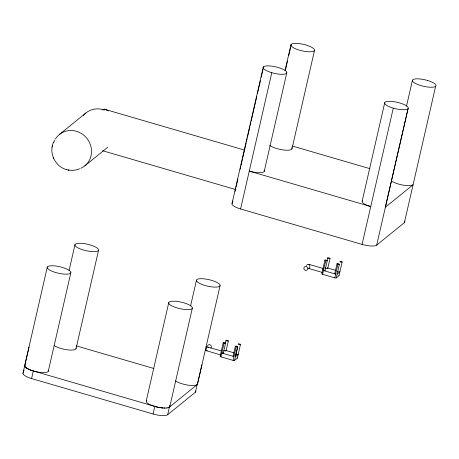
<?xml version="1.0" encoding="UTF-8"?>
<svg xmlns="http://www.w3.org/2000/svg" width="459" height="459" viewBox="0 0 459 459"><rect width="100%" height="100%" fill="white"/><g stroke="black" fill="none" stroke-linecap="round" stroke-linejoin="round"><path stroke-width="0.69" d="M53.577 142.118C48.459 152.801 55.155 166.72 66.538 169.618M22.95 373.425L47.266 267.195M168.241 407.69L169.4 407.15L197.307 384.481L201.897 364.756M52.119 147.121L52.183 146.777M52.349 145.922L52.418 145.583M23.392 372.639L24.023 369.885M195.752 390.976A12.112 3.316 12.9 0 1 195.396 392.221L167.667 414.718A12.112 3.316 12.9 0 1 153.077 413.995L31.579 378.555L33.312 370.987A12.112 3.316 12.9 0 0 48.184 370.293M69.079 270.517L74.995 244.693M48.304 371.165L70.841 272.749A12.112 3.316 12.9 0 0 54.036 265.836A12.112 3.316 12.9 0 0 52.286 271.326A12.112 3.316 12.9 0 0 70.841 272.749M76.033 348.668L98.57 250.247A12.112 3.316 12.9 0 0 81.765 243.333A12.112 3.316 12.9 0 0 80.015 248.83A12.112 3.316 12.9 0 0 98.57 250.247M146.22 401.051L168.763 302.63M153.077 413.995L154.809 406.422A12.112 3.316 12.9 0 1 146.622 400.506M190.577 305.958L196.492 280.133M167.667 414.718L169.4 407.15A12.112 3.316 12.9 0 0 169.532 405.486M169.796 406.605L192.338 308.184A12.112 3.316 12.9 0 0 175.527 301.27A12.112 3.316 12.9 0 0 173.783 306.767A12.112 3.316 12.9 0 0 192.338 308.184M232.002 203.595L263.208 67.324M232.868 200.985L232.397 203.05A12.112 3.316 12.9 0 0 240.585 208.971L362.082 244.406A12.112 3.316 12.9 0 0 376.673 245.135L404.402 222.632L435.614 86.361M235.077 191.351L235.708 188.597M236.024 187.22L237.911 178.964M240.12 169.325L240.751 166.571M242.507 158.917L241.067 165.194A12.112 3.316 12.9 0 1 241.291 165.039M242.822 157.517L243.465 154.729M243.786 153.329L244.423 150.541M244.745 149.141L246.185 142.858M246.5 141.464L247.143 138.67M247.458 137.275L249.857 126.804M250.178 125.41L250.821 122.616M251.136 121.222L253.534 110.751M253.856 109.357L254.493 106.563M254.814 105.168L256.73 96.792M257.533 93.303L260.408 80.738M261.211 77.25L263.609 66.779M195.396 392.221L197.508 383.46M197.525 384.103L220.068 285.687A12.112 3.316 12.9 0 0 203.257 278.774A12.112 3.316 12.9 0 0 201.512 284.27A12.112 3.316 12.9 0 0 220.068 285.687M240.585 208.971L271.797 72.694M285.022 70.652L290.937 44.821M285.423 70.107L287.5 61.03M288.78 55.447L290.696 47.07M291.017 45.676L291.339 44.276M223.246 342.609L220.125 356.241A1.211 0.333 12.9 0 0 220.945 356.832L233.097 360.372A1.211 0.333 12.9 0 0 234.555 360.447L237.326 358.198L240.447 344.571A1.211 0.333 12.9 0 0 238.806 343.825A1.211 0.333 12.9 0 0 238.634 344.376A1.211 0.333 12.9 0 0 240.487 344.514M220.945 356.832L224.067 343.206M264.246 171.299L286.783 72.878A12.112 3.316 12.9 0 0 269.978 65.964A12.112 3.316 12.9 0 0 268.228 71.461A12.112 3.316 12.9 0 0 286.783 72.878M225.421 342.988L226.023 340.36M223.309 353.063L225.564 343.223A1.211 0.333 12.9 0 0 223.883 342.529A1.211 0.333 12.9 0 0 223.711 343.08A1.211 0.333 12.9 0 0 225.564 343.223M226.086 350.814L228.341 340.974A1.211 0.333 12.9 0 0 226.66 340.28A1.211 0.333 12.9 0 0 226.482 340.83A1.211 0.333 12.9 0 0 228.341 340.974M233.103 356.052L235.358 346.212M233.097 360.372L236.219 346.746M234.555 360.447L237.693 346.803L235.438 356.643L238.192 354.411A1.211 0.333 12.9 0 1 236.431 354.239A1.211 0.333 12.9 0 1 236.265 353.659M291.976 148.796L314.513 50.375A12.112 3.316 12.9 0 0 297.707 43.462A12.112 3.316 12.9 0 0 295.957 48.958A12.112 3.316 12.9 0 0 314.513 50.375M324.932 260.104L321.811 273.73A1.211 0.333 12.9 0 0 322.631 274.327L334.777 277.867A1.211 0.333 12.9 0 0 336.24 277.942L339.012 275.693L342.133 262.066M322.631 274.327L325.752 260.695M327.106 260.483L327.703 257.855M324.995 270.558L327.25 260.718A1.211 0.333 12.9 0 0 325.569 260.024A1.211 0.333 12.9 0 0 325.397 260.574A1.211 0.333 12.9 0 0 327.25 260.718M327.766 268.308L330.021 258.463A1.211 0.333 12.9 0 0 328.34 257.774A1.211 0.333 12.9 0 0 328.168 258.325A1.211 0.333 12.9 0 0 330.021 258.463M334.789 273.547L337.044 263.701M334.777 277.867L337.899 264.241M336.24 277.942L339.379 264.298A1.211 0.333 12.9 0 0 337.721 263.569A1.211 0.333 12.9 0 0 337.543 264.12A1.211 0.333 12.9 0 0 339.402 264.258L339.379 264.298M362.162 201.18L384.705 102.759M362.082 244.406L393.294 108.135M406.519 106.086L412.434 80.262M376.673 245.135L408.062 108.691A12.112 3.316 12.9 0 0 393.093 101.565A12.112 3.316 12.9 0 0 388.199 106.213A12.112 3.316 12.9 0 0 407.885 108.863M391.55 181.076A12.112 3.316 12.9 0 0 403.266 185.161A12.112 3.316 12.9 0 0 413.071 184.782L385.342 207.279L408.062 108.691M25.05 366.81L24.683 365.852L29.026 347.107M24.683 365.852L24.947 365.238M24.803 365.433L25.125 365.066M207.25 350.596L206.292 350.705A2.02 0.407 -73.7 0 1 206.229 349.224A2.02 0.407 -73.7 0 1 207.158 346.929L221.198 350.9M59.251 134.607L85.919 112.971M84.875 165.814L107.647 147.333M207.158 346.929L207.072 346.866A2.02 1.899 50.9 0 0 205.884 346.981M306.612 265.497A2.02 1.899 50.9 0 1 308.758 264.361L308.913 264.367A2.02 0.407 -73.7 0 1 309.125 264.608C310.29 265.572 310.204 268.905 308.184 268.286M206.292 350.705L206.206 350.647A2.02 1.899 50.9 0 1 205.293 349.999M168.906 407.449L169.4 407.15M168.143 407.718L167.34 407.885M77.198 169.727L72.883 170.381L68.678 170.1M167.248 407.896L166.319 407.999M166.204 408.005L165.16 408.04M163.8 408.011L165.016 408.04L163.874 408.017M163.473 407.994L162.406 407.908M162.492 407.913L162.802 407.948M66.291 169.549L68.569 170.082M68.368 170.048L68.948 170.151M306.09 266.524L305.969 266.501A2.02 1.899 50.9 0 0 305.109 270.259L305.585 270.397A2.02 1.899 50.9 0 0 306.446 266.639L306.331 266.593M210.882 348.025A2.02 1.899 50.9 0 0 210.096 344.818L209.62 344.68A2.02 1.899 50.9 0 0 207.594 345.839M154.809 406.422L156.261 406.817L31.912 370.545L33.312 370.987M292.308 146.025L369.874 168.648M104.25 109.167L244.687 150.127M102.575 150.718L235.892 189.607M327.583 267.97L335.684 270.328M308.999 264.344L323.549 268.59M308.362 268.366L322.407 272.462M225.903 350.475L233.998 352.833M206.206 350.647L220.733 354.968M76.366 345.897L153.931 368.52M207.921 347.027L208.426 347.256M30.414 370.011L29.244 369.535M30.478 370.034L26.249 367.906L26.989 368.393M106.23 109.833L106.54 109.959M29.135 369.484L28.097 369.002M106.838 110.091L107.509 110.407M27.988 368.944L27.092 368.457M108.158 110.728L108.456 110.889M25.079 366.844L25.503 367.309M25.038 366.787L24.688 365.875M53.181 157.351L53.324 157.678M53.651 158.458L53.783 158.774M197.49 383.42L197.571 383.867M237.068 357.825A1.211 0.333 12.9 0 1 237.326 358.198M236.442 353.659A1.211 0.333 12.9 0 1 236.643 353.677M235.255 356.339A1.211 0.333 12.9 0 1 235.438 356.643M233.39 355.92A1.211 0.333 12.9 0 0 233.964 356.591L221.812 353.046A1.211 0.333 12.9 0 0 223.137 353.178A1.211 0.333 12.9 0 0 223.011 352.747M225.679 350.441A1.211 0.333 12.9 0 1 225.61 350.957A1.211 0.333 12.9 0 1 223.826 350.446M338.983 275.475A1.211 0.333 12.9 0 1 339.012 275.693M337.692 271.51A1.211 0.333 12.9 0 0 338.862 271.935A1.211 0.333 12.9 0 0 339.878 271.906L337.124 274.138A1.211 0.333 12.9 0 0 337.141 274.034M335.294 273.403A1.211 0.333 12.9 0 0 334.8 273.633A1.211 0.333 12.9 0 0 335.644 274.086L323.497 270.54A1.211 0.333 12.9 0 0 324.8 270.678A1.211 0.333 12.9 0 0 324.743 270.265M322.677 269.949A1.211 0.333 12.9 0 1 322.924 269.869M327.519 268.016A1.211 0.333 12.9 0 1 327.037 268.44A1.211 0.333 12.9 0 1 325.414 267.815M55.35 139.094A20.19 18.985 50.9 0 1 86.321 137.666A20.19 18.985 50.9 0 1 80.824 168.321M79.717 168.774A20.19 18.985 50.9 0 1 77.41 169.463M53.772 142.342A20.19 18.985 50.9 0 1 54.753 140.138M102.718 109.959A20.19 4.068 -73.7 0 1 104.721 109.385M104.922 109.609A20.19 4.068 -73.7 0 1 105.094 109.908M83.395 115.507A20.19 18.985 50.9 0 1 104.245 110.034M404.677 221.215A12.112 3.316 12.9 0 1 404.402 222.632M385.772 206.315A12.112 3.316 12.9 0 1 385.52 207.112M362.38 200.807A12.112 3.316 12.9 0 0 370.752 206.556L249.254 171.115A12.112 3.316 12.9 0 0 264.126 170.421M291.706 147.678A12.112 3.316 12.9 0 1 284.293 150.07A12.112 3.316 12.9 0 1 269.691 145.377M197.129 384.648A12.112 3.316 12.9 0 1 187.324 385.032A12.112 3.316 12.9 0 1 175.608 380.947M31.579 378.555A12.112 3.316 12.9 0 1 23.07 373.006M76.01 348.025A12.112 3.316 12.9 0 1 68.001 349.901A12.112 3.316 12.9 0 1 54.116 345.507M162.331 407.902L161.023 407.747L162.331 407.902M160.868 407.724L159.497 407.512L160.868 407.724M159.359 407.489L157.942 407.208L159.359 407.489M157.741 407.167L156.37 406.846L157.741 407.167M427.421 80.445L426.698 80.239A12.112 3.316 12.9 0 0 412.888 81.627A12.112 3.316 12.9 0 0 432.659 87.199A12.112 3.316 12.9 0 0 427.421 80.445M31.814 370.516L30.587 370.074L31.855 370.528M26.157 367.843L25.572 367.366L26.157 367.843M235.857 346.625A1.211 0.333 12.9 0 0 237.716 346.763A1.211 0.333 12.9 0 0 236.035 346.075A1.211 0.333 12.9 0 0 235.857 346.625M340.314 261.865A1.211 0.333 12.9 0 0 342.173 262.009A1.211 0.333 12.9 0 0 340.492 261.32A1.211 0.333 12.9 0 0 340.314 261.865"/></g></svg>
